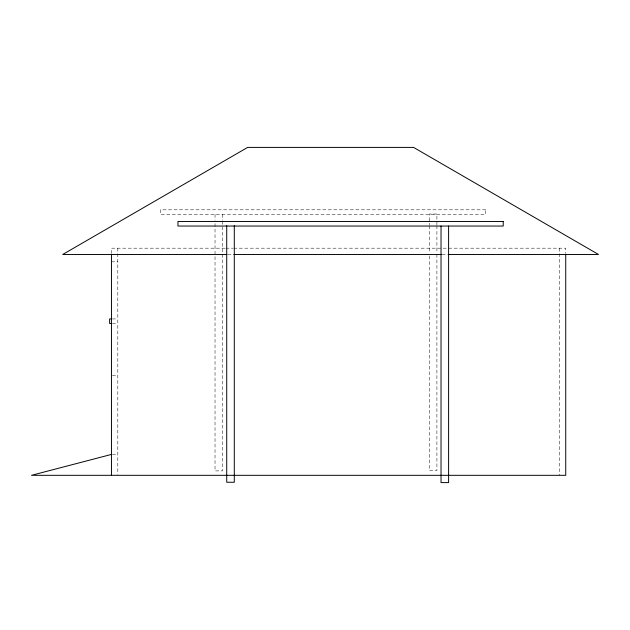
<?xml version="1.0" encoding="UTF-8"?>
<svg xmlns="http://www.w3.org/2000/svg" width="630" height="630" viewBox="0 0 630 630"><rect width="100%" height="100%" fill="white"/><g stroke="black" fill="none" stroke-linecap="round" stroke-linejoin="round"><path stroke-width="0.47" stroke-dasharray="3.15 2.36" d="M225.005 248.181L111.455 248.181L111.455 253.095M225.863 248.181L232.872 248.181M233.722 248.181L565.732 248.181L565.732 253.095M227.871 254.473L232.785 254.473M442.189 254.473L447.103 254.473M111.455 261.804L117.81 261.804M112.361 318.93L117.81 318.93M112.361 323.474L117.81 323.474M112.361 375.378L117.81 375.378M112.361 454.419L117.81 454.419M559.369 248.181L559.369 475.319M436.905 224.816L436.905 214.003L429.329 214.003L429.329 224.816M436.905 225.8L436.905 253.323M436.905 254.307L436.905 470.563L429.329 470.563L429.329 254.307M429.329 225.8L429.329 253.323M222.595 214.35L222.595 220.248M222.595 221.232L222.595 470.901L215.027 470.901L215.027 221.232M215.027 214.35L215.027 220.248M117.81 248.181L117.81 474.366M485.683 209.806L160.422 209.806L160.422 214.35L485.683 214.35L485.683 209.806"/><path stroke-width="0.94" d="M111.455 454.419L31.5 475.319L565.732 475.319L565.732 254.079M226.887 254.473L62.709 254.473L247.637 147.404L413.571 147.404L598.5 254.473L448.087 254.473M233.769 254.473L441.205 254.473M111.455 318.93L109.636 318.93L109.636 323.474L111.455 323.474M448.599 226.044L448.599 482.596L441.031 482.596L441.031 226.044M234.297 225.698L234.297 482.257L226.721 482.257L226.721 225.698M111.455 254.071L111.455 475.319M503.205 221.5L177.944 221.5L177.944 226.044L503.205 226.044L503.205 221.5"/></g></svg>
